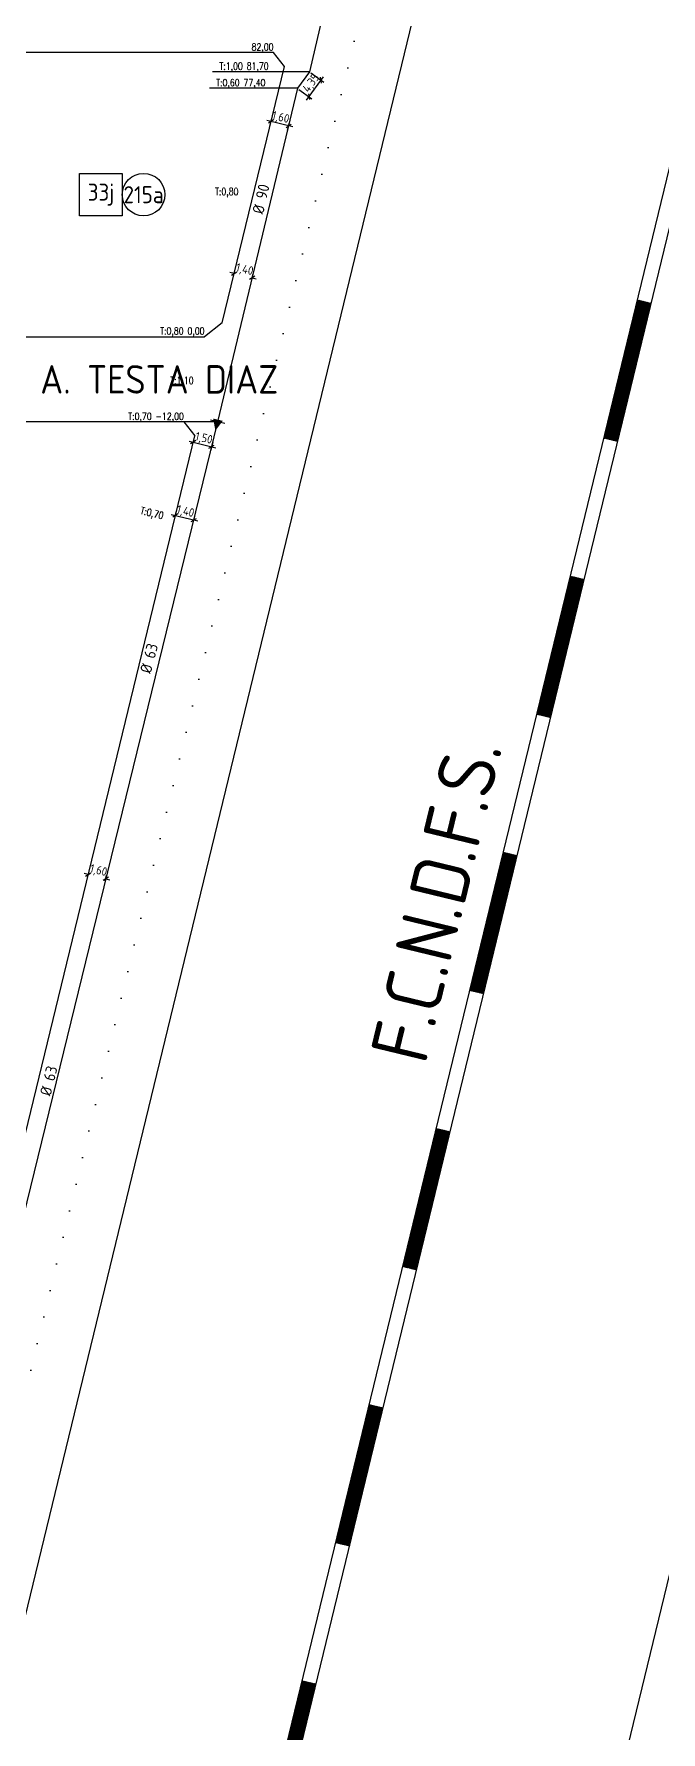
# Model space of a CAD drawing. Extents: x -48 to 13651, y -112 to 3468.
# Drawn here: x 1799 to 2019, y 358 to 956 of the extents above; entities that cross this region are included whole.
import ezdxf
from ezdxf.enums import TextEntityAlignment as Align

# ---------------------------------------------------------------- set-up
doc = ezdxf.new("R2010")
doc.units = 0
doc.header["$LTSCALE"] = 6
doc.header["$MEASUREMENT"] = 0
doc.linetypes.add('DOT2', pattern=[3.175, 0, -3.175])
doc.layers.get('0').update_dxf_attribs({"linetype": 'CONTINUOUS'})
doc.layers.get('DEFPOINTS').update_dxf_attribs({"linetype": 'CONTINUOUS'})
for name, color, linetype in [('90', 11, 'CONTINUOUS'), ('AMPLIACIONES', 2, 'CONTINUOUS'), ('CAS', 7, 'CONTINUOUS'), ('Caño 110mm', 170, 'CONTINUOUS'), ('COTA', 2, 'CONTINUOUS'), ('MANZANAS', 7, 'CONTINUOUS'), ('NUMERO-CROQUIS', 13, 'CONTINUOUS'), ('NUMERO-MANZANA', 4, 'CONTINUOUS'), ('PROGRESIVA', 60, 'CONTINUOUS'), ('RADIO', 4, 'DOT2'), ('REDUCCIONES', 13, 'CONTINUOUS'), ('ROTULO', 7, 'CONTINUOUS'), ('TXTDIAMETRO', 7, 'CONTINUOUS')]:
    doc.layers.add(name, color=color, linetype=linetype)
doc.layers.add('ATENCION', color=7, linetype='CONTINUOUS', plot=False)
doc.styles.add('ABADIMTCONDE', font='isocp.shx')
doc.styles.add('GEOSLAB703LTBT', font='isocp.shx', dxfattribs={"width": 0.9, "height": 8})
doc.styles.add('ROMANS', font='romans.shx', dxfattribs={"width": 0.8, "height": 2.5})
doc.dimstyles.new('COTA02', dxfattribs={"dimtxt": 3, "dimasz": 1.5, "dimexe": 1.25, "dimexo": 0.625, "dimgap": 0.3, "dimtad": 1, "dimtoh": 1, "dimdsep": 46, "dimlunit": 6, "dimtxsty": 'ABADIMTCONDE', "dimblk1": 'OBLIQUE', "dimblk2": 'OBLIQUE', "dimsah": 1, "dimcen": 2.5, "dimdle": 1.5, "dimclrd": 60, "dimclre": 60, "dimclrt": 256, "dimadec": 0, "dimazin": 0, "dimtfac": 1, "dimtix": 1, "dimtofl": 0, "dimtmove": 0, "dimatfit": 0, "dimldrblk": 'OBLIQUE', "dimfxl": 1, "dimtolj": 1, "dimtzin": 0, "dimarcsym": 0})

# ---------------------------------------------------------------- blocks, each defined once
blk = doc.blocks.new('CUPLARED')
at = {"layer": 'REDUCCIONES'}
blk.add_lwpolyline([(4, 0, 0, 3.5, 0), (0, 0, 3.5, 3.5, 0)], format="xyseb", dxfattribs=at)
blk = doc.blocks.new('D63')
at = {"layer": 'TXTDIAMETRO', "color": 7, "ltscale": 0.1, "style": 'ABADIMTCONDE'}
blk.add_text('Ø 63', height=4, dxfattribs=at).set_placement((0, 0), align=Align.MIDDLE)
blk = doc.blocks.new('_OBLIQUE')
at = {"color": 0, "linetype": 'ByBlock'}
blk.add_line((-0.5, -0.5), (0.5, 0.5), dxfattribs=at)
blk = doc.blocks.new('*D886')
at = {"layer": 'COTA', "color": 60, "lineweight": -2, "transparency": 16777216}
for p, q in [((1894.55, 932.42), (1900.51, 940.65)), ((1896.08, 942), (1900.64, 938.7)), ((1891.88, 936.2), (1896.45, 932.9))]:
    blk.add_line(p, q, dxfattribs=at)
at = {"layer": 'DEFPOINTS', "color": 0, "transparency": 16777216}
for p in [(1895.58, 942.37), (1899.63, 939.44), (1891.38, 936.57)]:
    blk.add_point(p, dxfattribs=at)
at = {"layer": 'COTA', "color": 60, "lineweight": -2, "transparency": 16777216, "xscale": 1.5, "yscale": 1.5, "zscale": 1.5}
for p, rotation in [((1899.63, 939.44), 54.1195336350379), ((1895.43, 933.63), 234.1195336350379)]:
    blk.add_blockref('_OBLIQUE', p, dxfattribs=dict(at, rotation=rotation))
at = {"layer": 'COTA', "transparency": 16777216, "insert": (1896.3, 938.29), "char_height": 3, "attachment_point": 5, "rotation": 54.11953, "style": 'ABADIMTCONDE'}
blk.add_mtext('\\A1;4,35', dxfattribs=at)
blk = doc.blocks.new('*D887')
at = {"layer": 'COTA', "color": 60, "lineweight": -2, "transparency": 16777216}
for p, q in [((1889.68, 923.02), (1880.58, 925.23)), ((1881.66, 923.3), (1882.34, 926.09)), ((1887.84, 921.8), (1888.52, 924.59))]:
    blk.add_line(p, q, dxfattribs=at)
at = {"layer": 'DEFPOINTS', "color": 0, "transparency": 16777216}
for p in [(1881.51, 922.69), (1882.04, 924.87), (1887.7, 921.19)]:
    blk.add_point(p, dxfattribs=at)
at = {"layer": 'COTA', "color": 60, "lineweight": -2, "transparency": 16777216, "xscale": 1.5, "yscale": 1.5, "zscale": 1.5}
for p, rotation in [((1882.04, 924.87), 166.3632747990549), ((1888.23, 923.37), 346.3632747990549)]:
    blk.add_blockref('_OBLIQUE', p, dxfattribs=dict(at, rotation=rotation))
at = {"layer": 'COTA', "transparency": 16777216, "insert": (1885.39, 926.14), "char_height": 3, "attachment_point": 5, "rotation": 346.36327, "style": 'ABADIMTCONDE'}
blk.add_mtext('\\A1;1,60', dxfattribs=at)
blk = doc.blocks.new('*D888')
at = {"layer": 'COTA', "color": 60, "lineweight": -2, "transparency": 16777216}
for p, q in [((1869.15, 871.75), (1869.37, 872.63)), ((1869.07, 871.42), (1867.62, 871.77)), ((1875.41, 869.88), (1876.87, 869.53)), ((1875.49, 870.21), (1875.71, 871.1))]:
    blk.add_line(p, q, dxfattribs=at)
at = {"layer": 'DEFPOINTS', "color": 0, "transparency": 16777216}
for p in [(1869.01, 871.14), (1869.07, 871.42), (1875.35, 869.61)]:
    blk.add_point(p, dxfattribs=at)
at = {"layer": 'COTA', "color": 60, "lineweight": -2, "transparency": 16777216, "xscale": 1.5, "yscale": 1.5, "zscale": 1.5}
for p, rotation in [((1869.07, 871.42), 346.3632747990561), ((1875.41, 869.88), 166.363274799056)]:
    blk.add_blockref('_OBLIQUE', p, dxfattribs=dict(at, rotation=rotation))
at = {"layer": 'COTA', "transparency": 16777216, "insert": (1872.72, 872.62), "char_height": 3, "attachment_point": 5, "rotation": 346.36327, "style": 'ABADIMTCONDE'}
blk.add_mtext('\\A1;1,40', dxfattribs=at)
blk = doc.blocks.new('*D1127')
at = {"layer": 'COTA', "color": 60, "lineweight": -2, "transparency": 16777216}
for p, q in [((1855.06, 813.68), (1854.37, 810.84)), ((1853.21, 812.41), (1862.6, 810.11)), ((1861.54, 812.09), (1860.85, 809.26))]:
    blk.add_line(p, q, dxfattribs=at)
at = {"layer": 'DEFPOINTS', "color": 0, "transparency": 16777216}
for p in [(1855.21, 814.29), (1861.69, 812.7), (1861.14, 810.47)]:
    blk.add_point(p, dxfattribs=at)
at = {"layer": 'COTA', "color": 60, "lineweight": -2, "transparency": 16777216, "xscale": 1.5, "yscale": 1.5, "zscale": 1.5}
for p, rotation in [((1854.67, 812.06), 166.2500218439218), ((1861.14, 810.47), 346.2500218439217)]:
    blk.add_blockref('_OBLIQUE', p, dxfattribs=dict(at, rotation=rotation))
at = {"layer": 'COTA', "transparency": 16777216, "insert": (1858.39, 813.23), "char_height": 3, "attachment_point": 5, "rotation": 346.25002, "style": 'ABADIMTCONDE'}
blk.add_mtext('\\A1;1,50', dxfattribs=at)
blk = doc.blocks.new('*D1220')
at = {"layer": 'DEFPOINTS', "color": 0, "transparency": 16777216}
for p in [(1817.44, 658.58), (1823.93, 658.4), (1823.61, 657.07)]:
    blk.add_point(p, dxfattribs=at)
at = {"layer": 'PROGRESIVA', "color": 60, "lineweight": -2, "transparency": 16777216}
for p, q in [((1817.76, 659.91), (1816.31, 660.27)), ((1817.59, 659.18), (1818.06, 661.13)), ((1823.76, 657.67), (1824.23, 659.62)), ((1823.93, 658.4), (1825.39, 658.05))]:
    blk.add_line(p, q, dxfattribs=at)
at = {"layer": 'PROGRESIVA', "color": 60, "lineweight": -2, "transparency": 16777216, "xscale": 1.5, "yscale": 1.5, "zscale": 1.5}
for p, rotation in [((1817.76, 659.91), 346.2500218439177), ((1823.93, 658.4), 166.2500218439177)]:
    blk.add_blockref('_OBLIQUE', p, dxfattribs=dict(at, rotation=rotation))
at = {"layer": 'PROGRESIVA', "transparency": 16777216, "insert": (1821.33, 661.13), "char_height": 3, "attachment_point": 5, "rotation": 346.25002, "style": 'ABADIMTCONDE'}
blk.add_mtext('\\A1;1,60', dxfattribs=at)
blk = doc.blocks.new('*D1221')
at = {"layer": 'COTA', "color": 60, "lineweight": -2, "transparency": 16777216}
for p, q in [((1846.96, 786.62), (1856.36, 784.32)), ((1848.37, 786.06), (1848.72, 787.48)), ((1854.85, 784.47), (1855.2, 785.89))]:
    blk.add_line(p, q, dxfattribs=at)
at = {"layer": 'DEFPOINTS', "color": 0, "transparency": 16777216}
for p in [(1848.22, 785.45), (1854.7, 783.87), (1854.9, 784.68)]:
    blk.add_point(p, dxfattribs=at)
at = {"layer": 'COTA', "color": 60, "lineweight": -2, "transparency": 16777216, "xscale": 1.5, "yscale": 1.5, "zscale": 1.5}
for p, rotation in [((1848.42, 786.26), 166.2500218439218), ((1854.9, 784.68), 346.2500218439217)]:
    blk.add_blockref('_OBLIQUE', p, dxfattribs=dict(at, rotation=rotation))
at = {"layer": 'COTA', "transparency": 16777216, "insert": (1851.92, 787.49), "char_height": 3, "attachment_point": 5, "rotation": 346.25002, "style": 'ABADIMTCONDE'}
blk.add_mtext('\\A1;1,40', dxfattribs=at)
blk = doc.blocks.new('Ø90')
at = {"layer": 'TXTDIAMETRO', "color": 7, "ltscale": 0.1, "style": 'ABADIMTCONDE'}
blk.add_text('Ø 90', height=4, dxfattribs=at).set_placement((0, 0), align=Align.MIDDLE)

msp = doc.modelspace()

# ---------------------------------------------------------------- hatches: boundary and pattern name
at = {"layer": 'MANZANAS', "ltscale": 0.1}
h = msp.add_hatch(dxfattribs=at)
h.set_pattern_fill('ANSI37', color=256, style=0)
h.paths.add_polyline_path([(2015.728, 860.901), (2010.869, 862.08), (1999.081, 813.489), (2003.94, 812.31)])
h.paths.add_polyline_path([(1992.151, 763.72), (1987.292, 764.899), (1975.504, 716.308), (1980.363, 715.129)])
h = msp.add_hatch(dxfattribs=at)
h.set_pattern_fill('ANSI37', color=256, style=0)
h.paths.add_polyline_path([(1968.575, 666.539), (1963.716, 667.718), (1951.928, 619.127), (1956.787, 617.948)])
h.paths.add_polyline_path([(1944.998, 569.358), (1940.139, 570.537), (1928.351, 521.946), (1933.21, 520.767)])
h = msp.add_hatch(dxfattribs=at)
h.set_pattern_fill('ANSI37', color=256, style=0)
h.paths.add_polyline_path([(1921.422, 472.177), (1916.563, 473.356), (1904.775, 424.765), (1909.634, 423.586)])
h.paths.add_polyline_path([(1897.845, 374.996), (1892.986, 376.175), (1881.198, 327.584), (1886.057, 326.405)])

# ---------------------------------------------------------------- linework, layer by layer
at = {"layer": '90', "ltscale": 0.1}
for p, q in [((1923.719, 1062.709), (1895.576, 942.371)), ((1895.576, 942.371), (1891.377, 936.566)), ((1891.377, 936.566), (1863.276, 819.181))]:
    msp.add_line(p, q, dxfattribs=at)
at = {"layer": 'CAS', "ltscale": 0.1}
msp.add_line((1865.793, 818.579), (1860.759, 819.784), dxfattribs=at)
at = {"layer": 'Caño 110mm', "ltscale": 0.1}
msp.add_line((1863.276, 819.181), (1781.311, 484.215), dxfattribs=at)
at = {"layer": 'MANZANAS', "ltscale": 0.1}
msp.add_line((1783.46, -75.287), (2599.685, 3289.145), dxfattribs=at)
at = {"layer": 'MANZANAS'}
for p, q in [((1788.605, -75.287), (2604.83, 3289.145)), ((1982.858, 250.894), (2244.958, 1334.286)), ((1721.318, 92.721), (1971.157, 1122.541)), ((1882.93, 949.145), (1777.234, 949.145)), ((1864.849, 854.004), (1886.751, 944.286)), ((1886.751, 944.286), (1882.93, 949.145)), ((1777.234, 849.145), (1858.67, 849.145)), ((1864.849, 854.004), (1858.67, 849.145)), ((1851.392, 819.145), (1779.85, 819.145)), ((1851.392, 819.145), (1855.213, 814.286)), ((1783.692, 519.483), (1855.213, 814.286))]:
    msp.add_line(p, q, dxfattribs=at)
at = {"layer": 'NUMERO-CROQUIS'}
msp.add_circle((1837.234, 899.145), 7.5, dxfattribs=at)
at = {"layer": 'NUMERO-MANZANA'}
msp.add_lwpolyline([(1814.734, 906.645), (1829.734, 906.645), (1829.734, 891.645), (1814.734, 891.645)], close=True, dxfattribs=at)
at = {"layer": 'PROGRESIVA'}
for p, q in [((1895.576, 942.371), (1861.424, 942.371)), ((1891.377, 936.566), (1860.459, 936.566)), ((1863.276, 819.181), (1851.392, 819.145))]:
    msp.add_line(p, q, dxfattribs=at)
at = {"layer": 'RADIO', "color": 4, "ltscale": 0.5}
msp.add_line((1686.105, 27.228), (1986.879, 1263.93), dxfattribs=at)

# ---------------------------------------------------------------- block references
at = {"layer": 'AMPLIACIONES', "ltscale": 0.1}
for name, p, rotation in [('CUPLARED', (1863.396, 819.955), 256.7786154518543), ('D63', (1839.129, 735.996), 75.5792640445233), ('D63', (1803.833, 587.312), 76.36351434882545)]:
    msp.add_blockref(name, p, dxfattribs=dict(at, rotation=rotation))
at = {"layer": 'COTA', "rotation": 77.29124438933651}
msp.add_blockref('Ø90', (1878.5, 897.633), dxfattribs=at)

# ---------------------------------------------------------------- texts
at = {"layer": 'ATENCION', "style": 'GEOSLAB703LTBT'}
msp.add_text('A. TESTA DIAZ', height=10, dxfattribs=at).set_placement((1800.887, 834.145), align=Align.MIDDLE_LEFT)
at = {"layer": 'NUMERO-CROQUIS', "style": 'GEOSLAB703LTBT'}
msp.add_text('215a', height=6, dxfattribs=at).set_placement((1837.234, 899.145), align=Align.MIDDLE)
at = {"layer": 'NUMERO-MANZANA', "style": 'GEOSLAB703LTBT'}
msp.add_text('33j', height=6, dxfattribs=at).set_placement((1822.234, 899.145), align=Align.MIDDLE)
at = {"layer": 'PROGRESIVA', "style": 'ROMANS', "width": 0.8}
for s, p in [('82,00', (1882.93, 949.145)), ('T:1,00 81,70', (1881.211, 942.371)), ('T:0,60 77,40', (1880.085, 936.566)), ('T:0,80', (1870.594, 898.243)), ('T:0,80 0,00', (1858.67, 849.145)), ('T:1,10', (1854.829, 831.749)), ('T:0,70 -12,00', (1851.392, 819.145))]:
    msp.add_text(s, height=2.5, dxfattribs=at).set_placement(p, align=Align.BOTTOM_RIGHT)
msp.add_text('T:0,70', height=2.5, rotation=346.363275, dxfattribs=at).set_placement((1843.722, 784.189), align=Align.BOTTOM_RIGHT)
at = {"layer": 'ROTULO', "ltscale": 0.1, "style": 'ABADIMTCONDE'}
msp.add_text('F.C.N.D.F.S.', height=20, rotation=76.385515, dxfattribs=at).set_placement((1936.341, 592.542))

# ---------------------------------------------------------------- dimensions: what is measured, and where the dimension line sits
at = {"layer": 'COTA'}
for base, p1, p2, angle, text, picture, middle in [((1899.632, 939.437), (1891.377, 936.566), (1895.576, 942.371), 54.119534, '4,35', '*D886', (1897.942, 937.101)), ((1882.041, 924.872), (1887.697, 921.192), (1881.513, 922.693), 166.363275, '1,60', '*D887', (1884.911, 924.175))]:
    dim = msp.add_linear_dim(base=base, p1=p1, p2=p2, angle=angle, text=text, dimstyle='COTA02', dxfattribs=at)
    dim.commit()
    dim.dimension.update_dxf_attribs({"geometry": picture, "text_midpoint": middle, "dimtype": 161})
dim = msp.add_aligned_dim(p1=(1875.347, 869.606), p2=(1869.007, 871.144), distance=-0.283, text='1,40', dimstyle='COTA02', dxfattribs=at)
dim.commit()
dim.dimension.update_dxf_attribs({"geometry": '*D888', "text_midpoint": (1872.721, 872.618)})
at = {"layer": 'COTA', "color": 12}
dim = msp.add_aligned_dim(p1=(1855.213, 814.286), p2=(1861.691, 812.701), distance=-2.296, text='1,50', dimstyle='COTA02', dxfattribs=at)
dim.commit()
dim.dimension.update_dxf_attribs({"geometry": '*D1127', "text_midpoint": (1858.387, 813.23)})
dim = msp.add_linear_dim(base=(1854.898, 784.678), p1=(1848.222, 785.452), p2=(1854.7, 783.867), angle=346.250022, text='1,40', dimstyle='COTA02', dxfattribs=at)
dim.commit()
dim.dimension.update_dxf_attribs({"geometry": '*D1221', "text_midpoint": (1851.442, 785.524), "dimtype": 161})
at = {"layer": 'PROGRESIVA'}
dim = msp.add_aligned_dim(p1=(1817.437, 658.575), p2=(1823.607, 657.065), distance=1.378, text='1,60', dimstyle='COTA02', dxfattribs=at)
dim.commit()
dim.dimension.update_dxf_attribs({"geometry": '*D1220', "text_midpoint": (1821.331, 661.126)})

doc.saveas('drawing.dxf')
